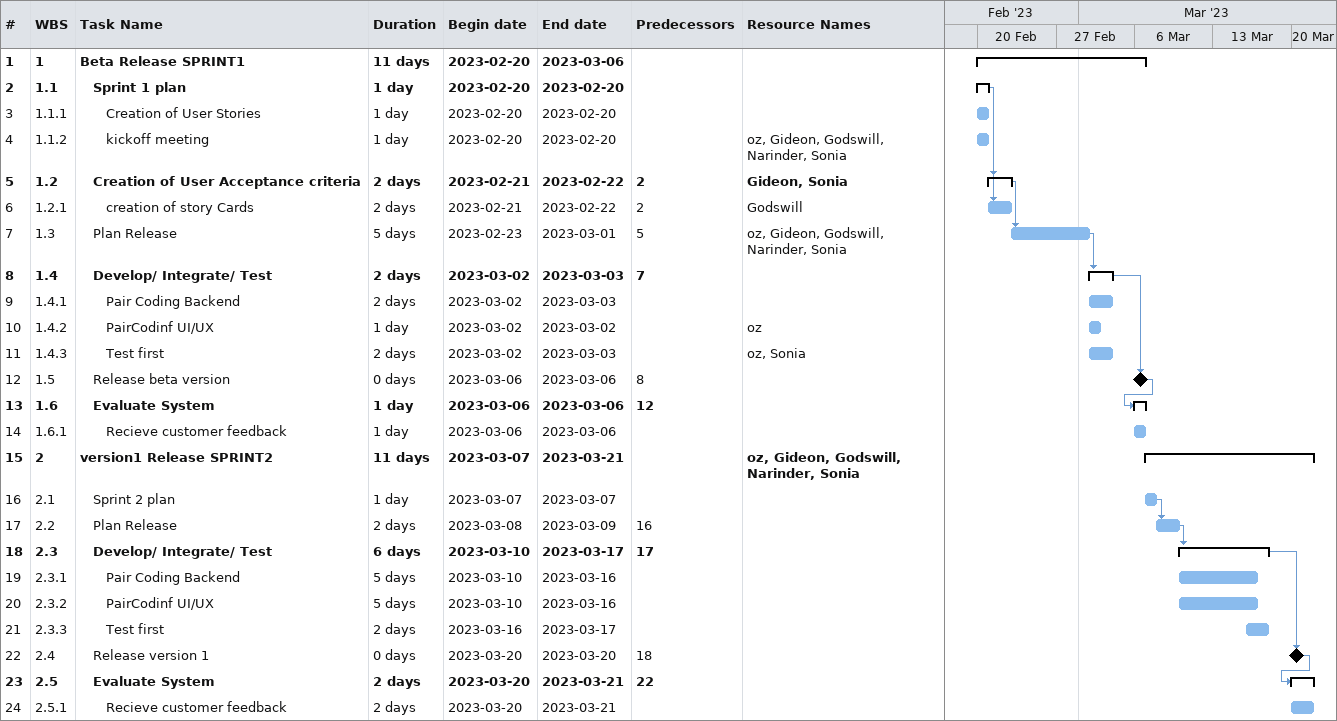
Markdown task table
| ID | WBS | Task | Duration | Start | Finish | Predecessors | Resources |
|---|---|---|---|---|---|---|---|
| 1 | 1 | **Beta Release SPRINT1** | 11d | 2023-02-20 | 2023-03-06 |  |  |
| 2 | 1.1 | **Sprint 1 plan** | 1d | 2023-02-20 | 2023-02-20 |  |  |
| 3 | 1.1.1 | Creation of User Stories | 1d | 2023-02-20 | 2023-02-20 |  |  |
| 4 | 1.1.2 | kickoff meeting | 1d | 2023-02-20 | 2023-02-20 |  | oz, Gideon, Godswill, Narinder, Sonia |
| 5 | 1.2 | **Creation of User Acceptance criteria** | 2d | 2023-02-21 | 2023-02-22 | 2 | Gideon, Sonia |
| 6 | 1.2.1 | creation of story Cards | 2d | 2023-02-21 | 2023-02-22 | 2 | Godswill |
| 7 | 1.3 | Plan Release | 5d | 2023-02-23 | 2023-03-01 | 5 | oz, Gideon, Godswill, Narinder, Sonia |
| 8 | 1.4 | **Develop/ Integrate/ Test** | 2d | 2023-03-02 | 2023-03-03 | 7 |  |
| 9 | 1.4.1 | Pair Coding Backend | 2d | 2023-03-02 | 2023-03-03 |  |  |
| 10 | 1.4.2 | PairCodinf UI/UX | 1d | 2023-03-02 | 2023-03-02 |  | oz |
| 11 | 1.4.3 | Test first | 2d | 2023-03-02 | 2023-03-03 |  | oz, Sonia |
| 12 | 1.5 | Release beta version | 0d | 2023-03-06 | 2023-03-06 | 8 |  |
| 13 | 1.6 | **Evaluate System** | 1d | 2023-03-06 | 2023-03-06 | 12 |  |
| 14 | 1.6.1 | Recieve customer feedback | 1d | 2023-03-06 | 2023-03-06 |  |  |
| 15 | 2 | **version1 Release SPRINT2** | 11d | 2023-03-07 | 2023-03-21 |  | oz, Gideon, Godswill, Narinder, Sonia |
| 16 | 2.1 | Sprint 2 plan | 1d | 2023-03-07 | 2023-03-07 |  |  |
| 17 | 2.2 | Plan Release | 2d | 2023-03-08 | 2023-03-09 | 16 |  |
| 18 | 2.3 | **Develop/ Integrate/ Test** | 6d | 2023-03-10 | 2023-03-17 | 17 |  |
| 19 | 2.3.1 | Pair Coding Backend | 5d | 2023-03-10 | 2023-03-16 |  |  |
| 20 | 2.3.2 | PairCodinf UI/UX | 5d | 2023-03-10 | 2023-03-16 |  |  |
| 21 | 2.3.3 | Test first | 2d | 2023-03-16 | 2023-03-17 |  |  |
| 22 | 2.4 | Release version 1 | 0d | 2023-03-20 | 2023-03-20 | 18 |  |
| 23 | 2.5 | **Evaluate System** | 2d | 2023-03-20 | 2023-03-21 | 22 |  |
| 24 | 2.5.1 | Recieve customer feedback | 2d | 2023-03-20 | 2023-03-21 |  |  |
